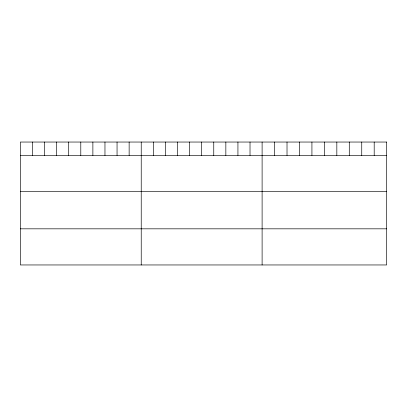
<?xml version="1.0" encoding="UTF-8"?>
<svg xmlns="http://www.w3.org/2000/svg" width="407" height="407" viewBox="0 0 407 407"><rect width="100%" height="100%" fill="white"/><g stroke="black" fill="none" stroke-linecap="round" stroke-linejoin="round"><path stroke-width="0.61" d="M20.35 155.459L386.65 155.459M20.35 191.595L386.65 191.595M20.35 228.826L386.65 228.826M374.196 142.043L374.196 155.459M361.742 142.043L361.742 155.459M349.287 142.043L349.287 155.459M336.833 142.043L336.833 155.459M324.379 142.043L324.379 155.459M311.925 142.043L311.925 155.459M299.471 142.043L299.471 155.459M287.016 142.043L287.016 155.459M274.562 142.043L274.562 155.459M262.108 142.043L262.108 264.957M250.02 142.043L250.02 155.459M237.932 142.043L237.932 155.459M225.844 142.043L225.844 155.459M213.756 142.043L213.756 155.459M201.668 142.043L201.668 155.459M189.581 142.043L189.581 155.459M177.493 142.043L177.493 155.459M165.405 142.043L165.405 155.459M153.317 142.043L153.317 155.459M141.229 142.043L141.229 264.957M129.141 142.043L129.141 155.459M117.053 142.043L117.053 155.459M104.965 142.043L104.965 155.459M92.877 142.043L92.877 155.459M80.79 142.043L80.79 155.459M68.702 142.043L68.702 155.459M56.614 142.043L56.614 155.459M44.526 142.043L44.526 155.459M32.438 142.043L32.438 155.459M386.65 142.043L20.35 142.043L20.35 264.957L386.65 264.957L386.65 142.043"/></g></svg>
